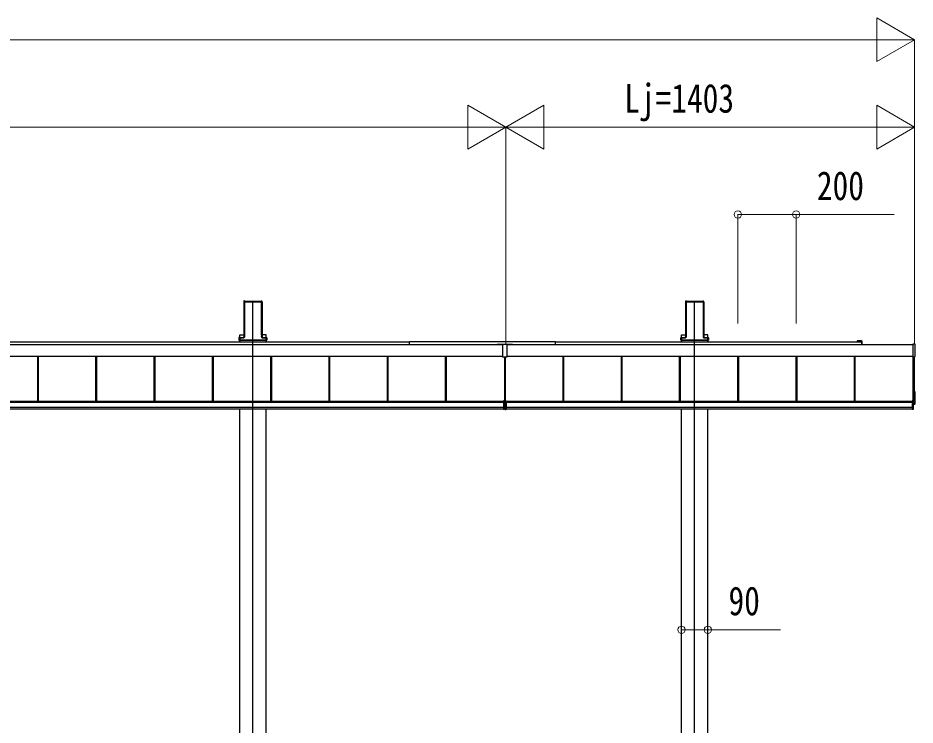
# Model space of a CAD drawing. Units: millimetres, scale not verified. Extents: x -12615 to 12615, y -8910 to 8910.
# Drawn here: x 366 to 3445, y -3440 to -1012 of the extents above; entities that cross this region are included whole.
import ezdxf
from ezdxf.enums import TextEntityAlignment as Align

# ---------------------------------------------------------------- set-up
doc = ezdxf.new("R2010")
doc.units = ezdxf.units.MM
doc.header["$LTSCALE"] = 50
for name, color, linetype in [('0-3_YKK_12', 2, 'Continuous'), ('0-4_YKK_13', 4, 'Continuous'), ('0-5_YKK_A1', 4, 'Continuous')]:
    doc.layers.add(name, color=color, linetype=linetype)
doc.layers.add('0-6_YKK_D', color=6, linetype='Continuous', lineweight=18)
doc.styles.add('ＭＳ ゴシック', font='')
doc.styles.get('ＭＳ ゴシック').set_extended_font_data('MS Gothic')

msp = doc.modelspace()

# ---------------------------------------------------------------- linework, layer by layer
at = {"layer": '0-3_YKK_12'}
for p, q in [((1172.14, -5305), (1172.14, -1984.97)), ((2688.14, -5305), (2688.14, -1984.97))]:
    msp.add_line(p, q, dxfattribs=at)
at = {"layer": '0-4_YKK_13'}
for p, q in [((1710.14, -2133.88), (1710.14, -2123.41)), ((1710.14, -2123.41), (2210.14, -2123.41)), ((2210.14, -2133.88), (2210.14, -2123.41)), ((2010.14, -2131.99), (2010.14, -2133.99)), ((2010.14, -2131.99), (2063.14, -2131.99)), ((2010.14, -2133.99), (2029.14, -2133.99)), ((2029.14, -2133.99), (2029.14, -2176.99)), ((2044.14, -2133.99), (2044.14, -2176.99)), ((2044.14, -2133.99), (2063.14, -2133.99)), ((2063.14, -2133.99), (2063.14, -2131.99)), ((2044.14, -2176.99), (2029.14, -2176.99))]:
    msp.add_line(p, q, dxfattribs=at)
at = {"layer": '0-5_YKK_A1'}
for p, q in [((1140.89, -1990.32), (1140.89, -2106.99)), ((1141.25, -1984.47), (1140.9, -1989.96)), ((1141.69, -1984.93), (1141.25, -1984.47)), ((1141.75, -1984), (1143.79, -1984)), ((1141.75, -1984), (1142.19, -1984.46)), ((1141.77, -2100.94), (1141.77, -1985.81)), ((1142.27, -1985.49), (1142.27, -2100.62)), ((1144.1, -1984.33), (1143.79, -1984)), ((1144.1, -1984.33), (1200.18, -1984.33)), ((1144.64, -1987.47), (1199.64, -1987.47)), ((1144.64, -2108.82), (1144.64, -1987.47)), ((1200.18, -1984.33), (1200.49, -1984)), ((1200.49, -1984), (1202.53, -1984)), ((1202.02, -2100.62), (1202.02, -1985.49)), ((1202.09, -1984.46), (1202.53, -1984)), ((1202.51, -1985.81), (1202.51, -2100.94)), ((1203.03, -1984.47), (1202.59, -1984.93)), ((1203.03, -1984.47), (1203.38, -1989.96)), ((1203.39, -1990.32), (1203.39, -2106.99)), ((2656.89, -1990.32), (2656.89, -2106.99)), ((2657.25, -1984.47), (2656.9, -1989.96)), ((2657.69, -1984.93), (2657.25, -1984.47)), ((2657.75, -1984), (2659.79, -1984)), ((2657.75, -1984), (2658.19, -1984.46)), ((2657.77, -2100.94), (2657.77, -1985.81)), ((2658.27, -1985.49), (2658.27, -2100.62)), ((2660.1, -1984.33), (2659.79, -1984)), ((2660.1, -1984.33), (2716.18, -1984.33)), ((2660.64, -1987.47), (2715.64, -1987.47)), ((2660.64, -2108.82), (2660.64, -1987.47)), ((2716.18, -1984.33), (2716.49, -1984)), ((2716.49, -1984), (2718.53, -1984)), ((2718.02, -2100.62), (2718.02, -1985.49)), ((2718.09, -1984.46), (2718.53, -1984)), ((2718.51, -1985.81), (2718.51, -2100.94)), ((2719.03, -1984.47), (2718.59, -1984.93)), ((2719.03, -1984.47), (2719.38, -1989.96)), ((2719.39, -1990.32), (2719.39, -2106.99)), ((-3187.86, -2123.91), (1710.14, -2123.91)), ((1124.27, -2117.74), (1124.27, -2118.24)), ((1124.27, -2118.24), (1124.74, -2118.24)), ((1124.74, -2117.74), (1124.74, -2110.86)), ((1126.73, -2117.74), (1124.74, -2117.74)), ((1124.74, -2117.74), (1124.74, -2118.24)), ((1126.73, -2118.24), (1124.74, -2118.24)), ((1124.77, -2109.89), (1139.78, -2109.89)), ((1126.73, -2110.94), (1126.73, -2117.74)), ((1140.31, -2110.94), (1126.73, -2110.94)), ((1126.73, -2117.74), (1217.55, -2117.74)), ((1126.73, -2118.24), (1217.55, -2118.24)), ((1126.74, -2117.74), (1126.74, -2118.24)), ((1126.94, -2100.56), (1140.89, -2100.56)), ((1126.94, -2109.89), (1126.94, -2100.56)), ((1126.94, -2123.91), (1126.94, -2118.24)), ((1127.14, -2118.24), (1127.14, -2123.91)), ((1128.14, -2117.9), (1216.14, -2117.9)), ((1140.88, -2107.34), (1140.78, -2108.96)), ((1141.3, -2109.51), (1141.68, -2103.41)), ((1142.18, -2103.44), (1141.8, -2109.54)), ((1202.48, -2109.54), (1202.1, -2103.44)), ((1202.6, -2103.41), (1202.98, -2109.51)), ((1217.34, -2100.56), (1203.39, -2100.56)), ((1203.4, -2107.34), (1203.5, -2108.96)), ((1203.98, -2110.44), (1217.55, -2110.44)), ((1217.55, -2110.94), (1203.98, -2110.94)), ((1204.5, -2109.89), (1219.51, -2109.89)), ((1217.14, -2118.24), (1217.14, -2123.91)), ((1217.34, -2109.89), (1217.34, -2100.56)), ((1217.34, -2123.91), (1217.34, -2118.24)), ((1217.55, -2110.44), (1217.55, -2110.94)), ((1217.55, -2117.74), (1217.55, -2110.94)), ((1219.55, -2117.74), (1217.55, -2117.74)), ((1217.55, -2117.74), (1217.55, -2118.24)), ((1219.55, -2118.24), (1217.55, -2118.24)), ((1219.55, -2110.86), (1219.55, -2117.74)), ((1219.55, -2117.74), (1219.55, -2118.24)), ((1220.01, -2118.24), (1219.55, -2118.24)), ((1220.01, -2117.74), (1220.01, -2118.24)), ((2210.14, -2123.91), (3247.39, -2123.91)), ((2640.27, -2117.74), (2640.27, -2118.24)), ((2640.27, -2118.24), (2640.74, -2118.24)), ((2640.74, -2117.74), (2640.74, -2110.86)), ((2642.73, -2117.74), (2640.74, -2117.74)), ((2640.74, -2117.74), (2640.74, -2118.24)), ((2642.73, -2118.24), (2640.74, -2118.24)), ((2640.77, -2109.89), (2655.78, -2109.89)), ((2642.73, -2110.94), (2642.73, -2117.74)), ((2656.31, -2110.94), (2642.73, -2110.94)), ((2642.73, -2117.74), (2733.55, -2117.74)), ((2642.73, -2118.24), (2733.55, -2118.24)), ((2642.74, -2117.74), (2642.74, -2118.24)), ((2642.94, -2100.56), (2656.89, -2100.56)), ((2642.94, -2109.89), (2642.94, -2100.56)), ((2642.94, -2123.91), (2642.94, -2118.24)), ((2643.14, -2118.24), (2643.14, -2123.91)), ((2644.14, -2117.9), (2732.14, -2117.9)), ((2656.88, -2107.34), (2656.78, -2108.96)), ((2657.3, -2109.51), (2657.68, -2103.41)), ((2658.18, -2103.44), (2657.8, -2109.54)), ((2718.48, -2109.54), (2718.1, -2103.44)), ((2718.6, -2103.41), (2718.98, -2109.51)), ((2733.34, -2100.56), (2719.39, -2100.56)), ((2719.4, -2107.34), (2719.5, -2108.96)), ((2719.98, -2110.44), (2733.55, -2110.44)), ((2733.55, -2110.94), (2719.98, -2110.94)), ((2720.5, -2109.89), (2735.51, -2109.89)), ((2733.14, -2118.24), (2733.14, -2123.91)), ((2733.34, -2109.89), (2733.34, -2100.56)), ((2733.34, -2123.91), (2733.34, -2118.24)), ((2733.55, -2110.44), (2733.55, -2110.94)), ((2733.55, -2117.74), (2733.55, -2110.94)), ((2735.55, -2117.74), (2733.55, -2117.74)), ((2733.55, -2117.74), (2733.55, -2118.24)), ((2735.55, -2118.24), (2733.55, -2118.24)), ((2735.55, -2110.86), (2735.55, -2117.74)), ((2735.55, -2117.74), (2735.55, -2118.24)), ((2736.01, -2118.24), (2735.55, -2118.24)), ((2736.01, -2117.74), (2736.01, -2118.24)), ((3252.68, -2121.41), (3247.39, -2121.41)), ((3247.39, -2123.91), (3260.84, -2123.91)), ((3261.14, -2121.41), (3253.6, -2121.41)), ((3261.14, -2124.21), (3261.14, -2133.88)), ((3263.64, -2133.88), (3263.64, -2123.91)), ((-3363.36, -2133.88), (2010.14, -2133.88)), ((2063.14, -2133.88), (3436.64, -2133.88)), ((3444.64, -2174.33), (3444.64, -2133.3)), ((-3363.36, -2173.83), (2029.14, -2173.83)), ((-3363.36, -2174.07), (2029.14, -2174.07)), ((433.64, -2327.7), (433.64, -2174.07)), ((436.24, -2327.7), (436.24, -2174.07)), ((436.64, -2327.7), (436.64, -2174.07)), ((633.64, -2327.7), (633.64, -2174.07)), ((636.24, -2327.7), (636.24, -2174.07)), ((636.64, -2327.7), (636.64, -2174.07)), ((833.64, -2327.7), (833.64, -2174.07)), ((836.24, -2327.7), (836.24, -2174.07)), ((836.64, -2327.7), (836.64, -2174.07)), ((1033.64, -2327.7), (1033.64, -2174.07)), ((1036.24, -2327.7), (1036.24, -2174.07)), ((1036.64, -2327.7), (1036.64, -2174.07)), ((1233.64, -2327.7), (1233.64, -2174.07)), ((1236.24, -2327.7), (1236.24, -2174.07)), ((1236.64, -2327.7), (1236.64, -2174.07)), ((1433.64, -2327.7), (1433.64, -2174.07)), ((1436.24, -2327.7), (1436.24, -2174.07)), ((1436.64, -2327.7), (1436.64, -2174.07)), ((1633.64, -2327.7), (1633.64, -2174.07)), ((1636.24, -2327.7), (1636.24, -2174.07)), ((1636.64, -2327.7), (1636.64, -2174.07)), ((1833.64, -2327.7), (1833.64, -2174.07)), ((1836.24, -2327.7), (1836.24, -2174.07)), ((1836.64, -2327.7), (1836.64, -2174.07)), ((2035.14, -2176.99), (2035.14, -2327.44)), ((2035.34, -2176.99), (2035.34, -2327.44)), ((2037.85, -2176.99), (2037.85, -2327.44)), ((2038.14, -2176.99), (2038.14, -2327.44)), ((2044.14, -2173.83), (3436.64, -2173.83)), ((2044.14, -2174.07), (3436.64, -2174.07)), ((2236.64, -2327.7), (2236.64, -2174.07)), ((2239.24, -2327.7), (2239.24, -2174.07)), ((2239.64, -2327.7), (2239.64, -2174.07)), ((2436.64, -2327.7), (2436.64, -2174.07)), ((2439.24, -2327.7), (2439.24, -2174.07)), ((2439.64, -2327.7), (2439.64, -2174.07)), ((2636.64, -2327.7), (2636.64, -2174.07)), ((2639.24, -2327.7), (2639.24, -2174.07)), ((2639.64, -2327.7), (2639.64, -2174.07)), ((2836.64, -2327.7), (2836.64, -2174.07)), ((2839.24, -2327.7), (2839.24, -2174.07)), ((2839.64, -2327.7), (2839.64, -2174.07)), ((3036.64, -2327.7), (3036.64, -2174.07)), ((3039.24, -2327.7), (3039.24, -2174.07)), ((3039.64, -2327.7), (3039.64, -2174.07)), ((3236.64, -2327.7), (3236.64, -2174.07)), ((3239.24, -2327.7), (3239.24, -2174.07)), ((3239.64, -2327.7), (3239.64, -2174.07)), ((3436.64, -2175.1), (3436.64, -2175.6)), ((3436.64, -2175.6), (3444.17, -2175.14)), ((3438.14, -2354.97), (3438.14, -2175.51)), ((3443.14, -2336.94), (3443.14, -2175.2)), ((3444.17, -2295.8), (3443.14, -2295.73)), ((3444.64, -2337.32), (3444.64, -2296.29)), ((-3361.36, -2327.7), (2031.64, -2327.7)), ((-3361.36, -2329.71), (2031.64, -2329.71)), ((-3361.36, -2331.51), (2031.64, -2331.51)), ((-3361.36, -2331.51), (2031.64, -2331.51)), ((2035.14, -2327.44), (2031.64, -2327.44)), ((2035.34, -2327.44), (2037.85, -2327.44)), ((2038.14, -2327.44), (2041.64, -2327.44)), ((2041.64, -2327.7), (3434.64, -2327.7)), ((2041.64, -2329.71), (3434.64, -2329.71)), ((2041.64, -2331.51), (3434.64, -2331.51)), ((2041.64, -2331.51), (3434.64, -2331.51)), ((3438.14, -2327.44), (3434.64, -2327.44)), ((3443.14, -2336.94), (3438.14, -2336.94)), ((3438.14, -2338.49), (3444.17, -2338.13)), ((-3361.36, -2348.48), (2031.64, -2348.48)), ((-3361.36, -2354.97), (2031.64, -2354.97)), ((1126.94, -5105), (1126.94, -2354.97)), ((1217.34, -5105), (1217.34, -2354.97)), ((2035.14, -2349.88), (2031.64, -2349.88)), ((2035.14, -2356.5), (2031.64, -2356.5)), ((2038.14, -2349.88), (2041.64, -2349.88)), ((2038.14, -2356.5), (2041.64, -2356.5)), ((2041.64, -2348.48), (3434.64, -2348.48)), ((2041.64, -2354.97), (3434.64, -2354.97)), ((2642.94, -5105), (2642.94, -2354.97)), ((2733.34, -5105), (2733.34, -2354.97)), ((3438.14, -2349.88), (3434.64, -2349.88)), ((3438.14, -2356.5), (3434.64, -2356.5))]:
    msp.add_line(p, q, dxfattribs=at)
for points in [[(1124.27, -2110.39), (1124.27, -2117.74), (1124.74, -2117.74)], [(1126.73, -2110.94), (1126.73, -2110.44), (1140.31, -2110.44)], [(1220.01, -2110.39), (1220.01, -2117.74), (1219.55, -2117.74)], [(2640.27, -2110.39), (2640.27, -2117.74), (2640.74, -2117.74)], [(2642.73, -2110.94), (2642.73, -2110.44), (2656.31, -2110.44)], [(2736.01, -2110.39), (2736.01, -2117.74), (2735.55, -2117.74)], [(3444.17, -2132.81), (3436.64, -2132.35), (3436.64, -2132.85), (3436.64, -2175.1)], [(2031.64, -2327.44), (2031.64, -2349.88), (2031.64, -2356.5)], [(2032.14, -2327.44), (2032.14, -2349.88), (2032.14, -2356.5)], [(2035.14, -2327.44), (2035.14, -2349.88), (2035.14, -2356.5)], [(2038.14, -2327.44), (2038.14, -2349.88), (2038.14, -2356.5)], [(2041.14, -2327.44), (2041.14, -2349.88), (2041.14, -2356.5)], [(2041.64, -2327.44), (2041.64, -2349.88), (2041.64, -2356.5)], [(3434.64, -2327.44), (3434.64, -2349.88), (3434.64, -2356.5)], [(3435.14, -2327.44), (3435.14, -2349.88), (3435.14, -2356.5)], [(3438.14, -2327.44), (3438.14, -2349.88), (3438.14, -2356.5)]]:
    msp.add_lwpolyline(points, dxfattribs=at)
for centre, radius, start, end in [((1125.24, -2110.86), 0.501, 90.24971, 179.75029), ((1219.05, -2110.86), 0.501, 0.24971, 89.75029), ((2641.24, -2110.86), 0.501, 90.24971, 179.75029), ((2735.05, -2110.86), 0.501, 0.24971, 89.75029), ((3247.39, -2122.66), 1.25, 90, 270), ((3252.68, -2121.61), 0.2, 23.57818, 90), ((3253.14, -2121.41), 0.3, 203.57818, 336.42182), ((3253.6, -2121.61), 0.2, 90, 156.42182), ((3260.84, -2124.21), 0.3, 0, 90), ((3261.14, -2123.91), 2.5, 0, 90), ((3444.15, -2133.3), 0.497, 0.05228, 86.83056), ((3443.77, -2174.36), 0.873, 297.46207, 2.25858), ((3444.15, -2296.29), 0.497, 0.05228, 86.83056), ((3443.77, -2337.35), 0.873, 297.46207, 2.25858)]:
    msp.add_arc(centre, radius, start, end, dxfattribs=at)
for centre, major_axis, ratio, start_param, end_param in [((1140.94, -1989.96), (0.031, 0.5), 0.061627, 1.5746234, 2.3600215), ((1141.75, -1984.5), (0.346, -0.364), 0.996462, 2.3838095, 3.8892836), ((1141.46, -1987.97), (0.22, 3.04), 0.070684, 5.5043854, 6.2286971), ((1141.96, -1988), (0.22, 3.54), 0.060877, 5.5025319, 6.2268436), ((1202.32, -1988), (-0.22, 3.54), 0.060877, 0.0563417, 0.7806534), ((1202.82, -1987.97), (-0.22, 3.04), 0.070684, 0.0544883, 0.7787999), ((1202.53, -1984.5), (-0.346, -0.364), 0.996462, 2.3939017, 3.8993758), ((1203.35, -1989.96), (-0.031, 0.5), 0.061627, 3.9231638, 4.7085619), ((2656.94, -1989.96), (0.031, 0.5), 0.061627, 1.5746234, 2.3600215), ((2657.75, -1984.5), (0.346, -0.364), 0.996462, 2.3838095, 3.8892836), ((2657.46, -1987.97), (0.22, 3.04), 0.070684, 5.5043854, 6.2286971), ((2657.96, -1988), (0.22, 3.54), 0.060877, 5.5025319, 6.2268436), ((2718.32, -1988), (-0.22, 3.54), 0.060877, 0.0563417, 0.7806534), ((2718.82, -1987.97), (-0.22, 3.04), 0.070684, 0.0544883, 0.7787999), ((2718.53, -1984.5), (-0.346, -0.364), 0.996462, 2.3939017, 3.8993758), ((2719.35, -1989.96), (-0.031, 0.5), 0.061627, 3.9231638, 4.7085619), ((1124.77, -2110.39), (0.355, -0.355), 0.99628, 2.358058, 3.9251274), ((1126.73, -2110.85), (2, 0), 0.045872, 3.2026792, 4.712389), ((1126.73, -2110.35), (1.5, 0), 0.061163, 3.2026792, 4.712389), ((1139.78, -2108.89), (0.691, -0.728), 0.996462, 5.5254021, 7.0308762), ((1140.3, -2109.44), (-0.693, 0.73), 0.992955, 2.3838095, 3.8892836), ((1140.3, -2109.44), (1.04, -1.09), 0.996462, 5.5254021, 7.0308762), ((1140.85, -2107.34), (0.031, 0.5), 0.061627, 4.716216, 5.5016142), ((1141.46, -2103.41), (0.22, 3.5), 0.061627, 4.716216, 5.5016142), ((1141.96, -2103.44), (0.22, 4), 0.053972, 4.7153191, 5.5007173), ((1202.32, -2103.44), (-0.22, 4), 0.053972, 0.782468, 1.5678662), ((1203.98, -2109.44), (-1.04, -1.09), 0.996462, 5.5354944, 7.0409685), ((1202.82, -2103.41), (-0.22, 3.5), 0.061627, 0.7815711, 1.5669693), ((1203.98, -2109.44), (0.693, 0.73), 0.992955, 2.3939017, 3.8993758), ((1203.44, -2107.34), (-0.031, 0.5), 0.061627, 0.7815711, 1.5669693), ((1204.5, -2108.89), (-0.691, -0.728), 0.996462, 5.5354944, 7.0409685), ((1217.55, -2110.35), (1.5, 0), 0.061163, 4.712389, 6.2220988), ((1217.55, -2110.85), (2, 0), 0.045872, 4.712389, 6.2220988), ((1219.51, -2110.39), (-0.355, -0.355), 0.99628, 2.358058, 3.9251274), ((2640.77, -2110.39), (0.355, -0.355), 0.99628, 2.358058, 3.9251274), ((2642.73, -2110.85), (2, 0), 0.045872, 3.2026792, 4.712389), ((2642.73, -2110.35), (1.5, 0), 0.061163, 3.2026792, 4.712389), ((2655.78, -2108.89), (0.691, -0.728), 0.996462, 5.5254021, 7.0308762), ((2656.3, -2109.44), (-0.693, 0.73), 0.992955, 2.3838095, 3.8892836), ((2656.3, -2109.44), (1.04, -1.09), 0.996462, 5.5254021, 7.0308762), ((2656.85, -2107.34), (0.031, 0.5), 0.061627, 4.716216, 5.5016142), ((2657.46, -2103.41), (0.22, 3.5), 0.061627, 4.716216, 5.5016142), ((2657.96, -2103.44), (0.22, 4), 0.053972, 4.7153191, 5.5007173), ((2718.32, -2103.44), (-0.22, 4), 0.053972, 0.782468, 1.5678662), ((2719.98, -2109.44), (-1.04, -1.09), 0.996462, 5.5354944, 7.0409685), ((2718.82, -2103.41), (-0.22, 3.5), 0.061627, 0.7815711, 1.5669693), ((2719.98, -2109.44), (0.693, 0.73), 0.992955, 2.3939017, 3.8993758), ((2719.44, -2107.34), (-0.031, 0.5), 0.061627, 0.7815711, 1.5669693), ((2720.5, -2108.89), (-0.691, -0.728), 0.996462, 5.5354944, 7.0409685), ((2733.55, -2110.35), (1.5, 0), 0.061163, 4.712389, 6.2220988), ((2733.55, -2110.85), (2, 0), 0.045872, 4.712389, 6.2220988), ((2735.51, -2110.39), (-0.355, -0.355), 0.99628, 2.358058, 3.9251274)]:
    msp.add_ellipse(centre, major_axis=major_axis, ratio=ratio, start_param=start_param, end_param=end_param, dxfattribs=at)
at = {"layer": '0-6_YKK_D'}
for p, q in [((3443.14, -1087.47), (3313.24, -1012.47)), ((3313.24, -1012.47), (3313.24, -1162.47)), ((3293.14, -1087.47), (-3219.86, -1087.47)), ((3443.14, -1087.47), (3183.33, -1087.47)), ((3443.14, -1087.47), (3313.24, -1162.47)), ((3443.14, -2131.91), (3443.14, -1086.47)), ((2040.14, -1387.47), (1910.24, -1312.47)), ((1910.24, -1312.47), (1910.24, -1462.47)), ((2040.14, -1387.47), (2170.05, -1312.47)), ((2170.05, -1462.47), (2170.05, -1312.47)), ((3443.14, -1387.47), (3313.24, -1312.47)), ((3313.24, -1312.47), (3313.24, -1462.47)), ((1890.14, -1387.47), (-3219.86, -1387.47)), ((2040.14, -1387.47), (1780.33, -1387.47)), ((2040.14, -1387.47), (1910.24, -1462.47)), ((2040.14, -2132.91), (2040.14, -1386.47)), ((2040.14, -2121.21), (2040.14, -1386.47)), ((2040.14, -1387.47), (2170.05, -1462.47)), ((2040.14, -1387.47), (2299.95, -1387.47)), ((3293.14, -1387.47), (2190.14, -1387.47)), ((3443.14, -1387.47), (3183.33, -1387.47)), ((3443.14, -1387.47), (3313.24, -1462.47)), ((3443.14, -2132.91), (3443.14, -1386.47)), ((2836.64, -2061.43), (2836.64, -1686.47)), ((3036.64, -2061.43), (3036.64, -1686.47)), ((2642.94, -3059.9), (2642.94, -3113.93)), ((2733.34, -3059.9), (2733.34, -3113.93))]:
    msp.add_line(p, q, dxfattribs=at)
for points in [[(2836.64, -1687.47), (3036.64, -1687.47), (3372.44, -1687.47)], [(2642.94, -3112.93), (2733.34, -3112.93), (2982.74, -3112.93)]]:
    msp.add_lwpolyline(points, dxfattribs=at)
for centre in [(2836.64, -1687.47), (3036.64, -1687.47), (2642.94, -3112.93), (2733.34, -3112.93)]:
    msp.add_circle(centre, 12.75, dxfattribs=at)

# ---------------------------------------------------------------- texts
at = {"layer": '0-6_YKK_D', "style": 'ＭＳ ゴシック', "width": 0.8}
for s, p in [('Lj=1403', (2446.44, -1367.47)), ('200', (3107.64, -1667.47)), ('90', (2804.34, -3092.93))]:
    msp.add_text(s, height=98.97, dxfattribs=at).set_placement(p, align=Align.BOTTOM_LEFT)

doc.saveas('drawing.dxf')
